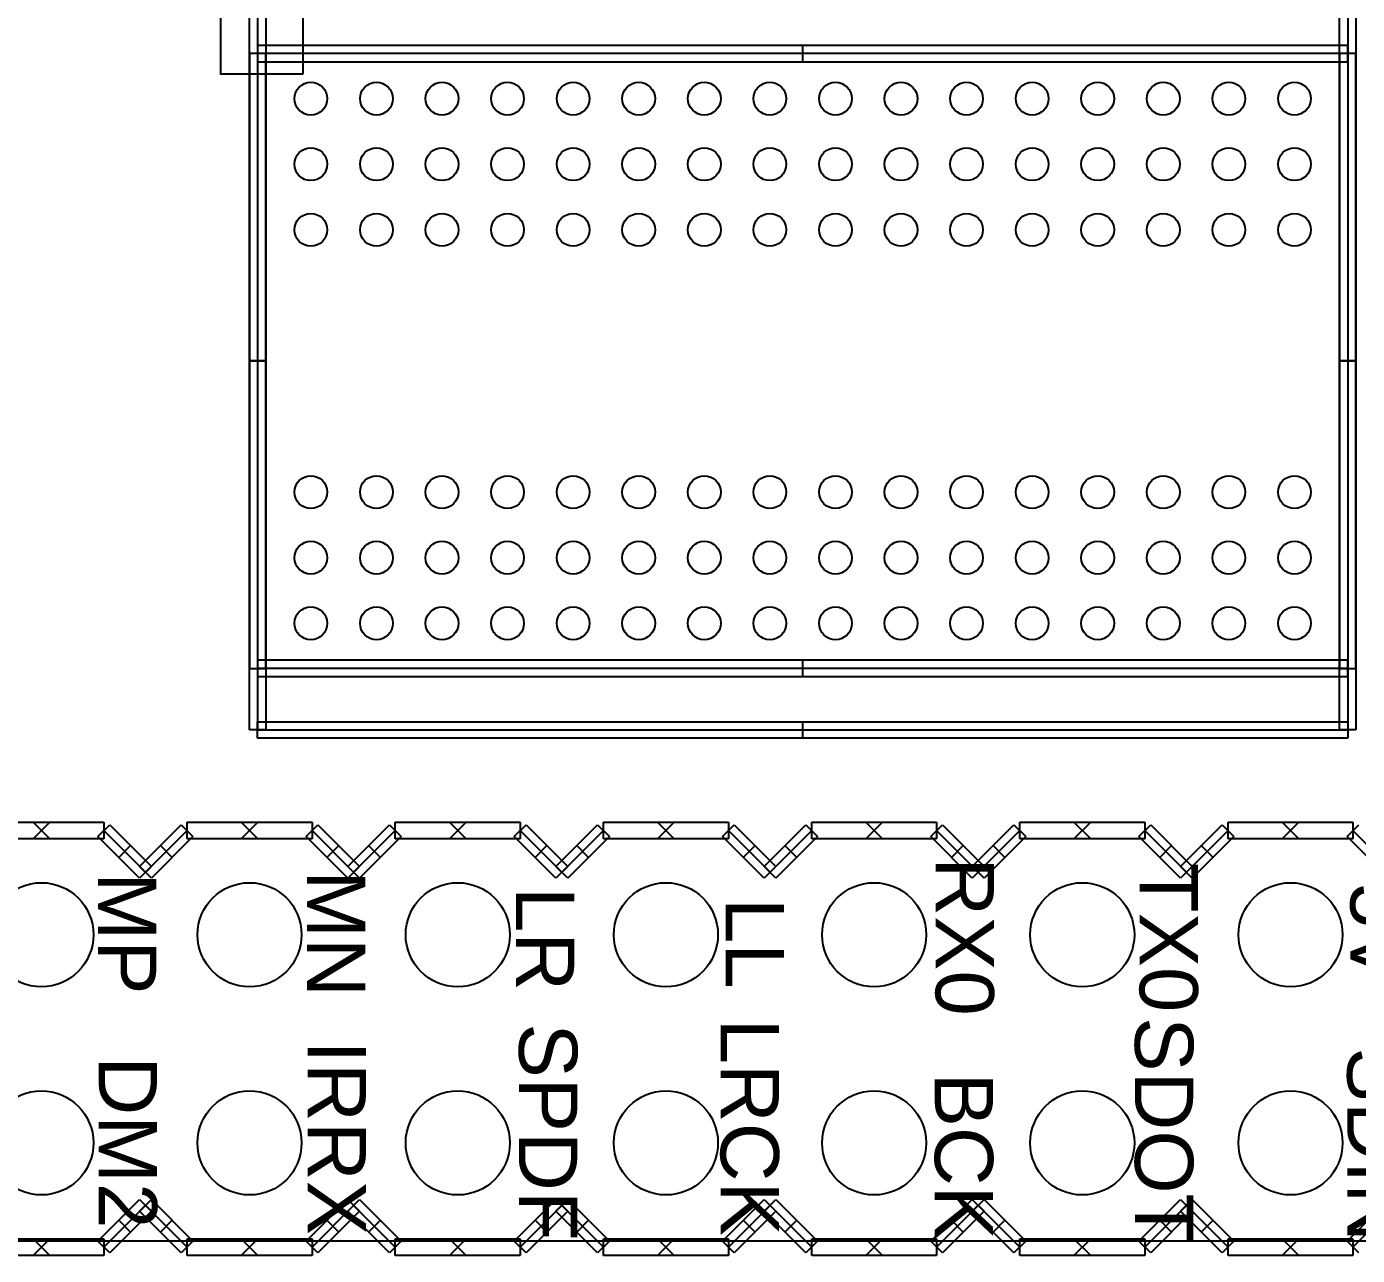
# Model space of a CAD drawing. Header units: millimetres. Extents: x -2.4 to 49.8, y -2.2 to 46.
# Drawn here: x 16.01 to 32.25, y -0.17 to 14.82 of the extents above; entities that cross this region are included whole.
import ezdxf

# ---------------------------------------------------------------- set-up
doc = ezdxf.new("R2010")
doc.units = ezdxf.units.MM
doc.header["$MEASUREMENT"] = 0
for name, color, linetype in [('BOT', 7, 'Continuous'), ('OUT', 7, 'Continuous'), ('SILK-BOT', 7, 'Continuous'), ('SILK-TOP', 7, 'Continuous'), ('TOP', 7, 'Continuous')]:
    doc.layers.add(name, color=color, linetype=linetype)

msp = doc.modelspace()

# ---------------------------------------------------------------- linework, layer by layer
at = {"layer": 'BOT'}
for centre, radius in [((19.478, 13.939), 0.2), ((20.278, 13.939), 0.2), ((21.078, 13.939), 0.2), ((21.878, 13.939), 0.2), ((22.678, 13.939), 0.2), ((23.478, 13.939), 0.2), ((24.278, 13.939), 0.2), ((25.078, 13.939), 0.2), ((25.878, 13.939), 0.2), ((26.678, 13.939), 0.2), ((27.478, 13.939), 0.2), ((28.278, 13.939), 0.2), ((29.078, 13.939), 0.2), ((29.878, 13.939), 0.2), ((30.678, 13.939), 0.2), ((31.478, 13.939), 0.2), ((19.478, 13.139), 0.2), ((20.278, 13.139), 0.2), ((21.078, 13.139), 0.2), ((21.878, 13.139), 0.2), ((22.678, 13.139), 0.2), ((23.478, 13.139), 0.2), ((24.278, 13.139), 0.2), ((25.078, 13.139), 0.2), ((25.878, 13.139), 0.2), ((26.678, 13.139), 0.2), ((27.478, 13.139), 0.2), ((28.278, 13.139), 0.2), ((29.078, 13.139), 0.2), ((29.878, 13.139), 0.2), ((30.678, 13.139), 0.2), ((31.478, 13.139), 0.2), ((19.478, 12.339), 0.2), ((20.278, 12.339), 0.2), ((21.078, 12.339), 0.2), ((21.878, 12.339), 0.2), ((22.678, 12.339), 0.2), ((23.478, 12.339), 0.2), ((24.278, 12.339), 0.2), ((25.078, 12.339), 0.2), ((25.878, 12.339), 0.2), ((26.678, 12.339), 0.2), ((27.478, 12.339), 0.2), ((28.278, 12.339), 0.2), ((29.078, 12.339), 0.2), ((29.878, 12.339), 0.2), ((30.678, 12.339), 0.2), ((31.478, 12.339), 0.2), ((19.478, 9.139), 0.2), ((20.278, 9.139), 0.2), ((21.078, 9.139), 0.2), ((21.878, 9.139), 0.2), ((22.678, 9.139), 0.2), ((23.478, 9.139), 0.2), ((24.278, 9.139), 0.2), ((25.078, 9.139), 0.2), ((25.878, 9.139), 0.2), ((26.678, 9.139), 0.2), ((27.478, 9.139), 0.2), ((28.278, 9.139), 0.2), ((29.078, 9.139), 0.2), ((29.878, 9.139), 0.2), ((30.678, 9.139), 0.2), ((31.478, 9.139), 0.2), ((19.478, 8.339), 0.2), ((20.278, 8.339), 0.2), ((21.078, 8.339), 0.2), ((21.878, 8.339), 0.2), ((22.678, 8.339), 0.2), ((23.478, 8.339), 0.2), ((24.278, 8.339), 0.2), ((25.078, 8.339), 0.2), ((25.878, 8.339), 0.2), ((26.678, 8.339), 0.2), ((27.478, 8.339), 0.2), ((28.278, 8.339), 0.2), ((29.078, 8.339), 0.2), ((29.878, 8.339), 0.2), ((30.678, 8.339), 0.2), ((31.478, 8.339), 0.2), ((19.478, 7.539), 0.2), ((20.278, 7.539), 0.2), ((21.078, 7.539), 0.2), ((21.878, 7.539), 0.2), ((22.678, 7.539), 0.2), ((23.478, 7.539), 0.2), ((24.278, 7.539), 0.2), ((25.078, 7.539), 0.2), ((25.878, 7.539), 0.2), ((26.678, 7.539), 0.2), ((27.478, 7.539), 0.2), ((28.278, 7.539), 0.2), ((29.078, 7.539), 0.2), ((29.878, 7.539), 0.2), ((30.678, 7.539), 0.2), ((31.478, 7.539), 0.2), ((16.19, 3.74), 0.635), ((18.73, 3.74), 0.635), ((21.27, 3.74), 0.635), ((23.81, 3.74), 0.635), ((26.35, 3.74), 0.635), ((28.89, 3.74), 0.635), ((31.43, 3.74), 0.635), ((16.19, 1.2), 0.635), ((18.73, 1.2), 0.635), ((21.27, 1.2), 0.635), ((23.81, 1.2), 0.635), ((26.35, 1.2), 0.635), ((28.89, 1.2), 0.635), ((31.43, 1.2), 0.635)]:
    msp.add_circle(centre, radius, dxfattribs=at)
at = {"layer": 'OUT'}
msp.add_lwpolyline([(0, 2.3), (0, 37.7, -0.414213), (2.3, 40), (37.7, 40, -0.414213), (40, 37.7), (40, 2.3, -0.414213), (37.7, 0), (2.3, 0, -0.414212), (0, 2.3)], format="xyb", dxfattribs=at)
at = {"layer": 'SILK-BOT'}
for p, q in [((18.728, 6.239), (18.728, 15.239)), ((18.828, 15.239), (18.828, 6.239)), ((18.928, 15.239), (18.928, 6.239)), ((32.028, 6.239), (32.028, 15.239)), ((32.128, 15.239), (32.128, 6.239)), ((32.228, 15.239), (32.228, 6.239)), ((18.928, 14.489), (18.728, 14.489)), ((18.728, 14.489), (18.728, 6.989)), ((18.828, 14.589), (18.828, 14.389)), ((32.128, 14.589), (18.828, 14.589)), ((18.828, 14.489), (18.828, 6.989)), ((32.128, 14.489), (18.828, 14.489)), ((18.928, 6.989), (18.928, 14.489)), ((25.478, 14.589), (25.478, 14.389)), ((32.228, 14.489), (32.028, 14.489)), ((32.028, 14.489), (32.028, 6.989)), ((32.128, 14.389), (32.128, 14.589)), ((32.128, 14.489), (32.128, 6.989)), ((32.228, 6.989), (32.228, 14.489)), ((18.828, 14.389), (32.128, 14.389)), ((18.928, 10.739), (18.728, 10.739)), ((18.728, 10.739), (18.928, 10.739)), ((32.228, 10.739), (32.028, 10.739)), ((32.028, 10.739), (32.228, 10.739)), ((18.728, 6.989), (18.928, 6.989)), ((32.128, 7.089), (18.828, 7.089)), ((18.828, 7.089), (18.828, 6.889)), ((32.128, 6.989), (18.828, 6.989)), ((25.478, 7.089), (25.478, 6.889)), ((32.028, 6.989), (32.228, 6.989)), ((32.128, 6.889), (32.128, 7.089)), ((18.828, 6.889), (32.128, 6.889)), ((18.828, 6.139), (18.828, 6.339)), ((18.828, 6.339), (32.128, 6.339)), ((25.478, 6.339), (25.478, 6.139)), ((32.128, 6.339), (32.128, 6.139)), ((18.928, 6.239), (18.728, 6.239)), ((18.828, 6.239), (32.128, 6.239)), ((32.228, 6.239), (32.028, 6.239)), ((32.128, 6.139), (18.828, 6.139))]:
    msp.add_line(p, q, dxfattribs=at)
msp.add_lwpolyline([(19.378, 14.239), (18.378, 14.239), (18.378, 15.739), (19.378, 15.739), (19.378, 14.239)], dxfattribs=at)
at = {"layer": 'SILK-TOP'}
for p, q in [((15.428, 5.112), (16.952, 5.112)), ((16.292, 4.908), (16.088, 5.112)), ((16.292, 5.112), (16.088, 4.908)), ((16.88, 4.938), (17.024, 5.082)), ((16.952, 5.112), (16.952, 4.908)), ((17.024, 5.082), (17.532, 4.574)), ((17.388, 4.574), (17.896, 5.082)), ((17.896, 5.082), (18.04, 4.938)), ((17.968, 4.908), (17.968, 5.112)), ((17.968, 5.112), (19.492, 5.112)), ((18.832, 4.908), (18.628, 5.112)), ((18.832, 5.112), (18.628, 4.908)), ((19.42, 4.938), (19.564, 5.082)), ((19.492, 5.112), (19.492, 4.908)), ((19.564, 5.082), (20.072, 4.574)), ((19.928, 4.574), (20.436, 5.082)), ((20.436, 5.082), (20.58, 4.938)), ((20.508, 4.908), (20.508, 5.112)), ((20.508, 5.112), (22.032, 5.112)), ((21.372, 4.908), (21.168, 5.112)), ((21.372, 5.112), (21.168, 4.908)), ((21.96, 4.938), (22.104, 5.082)), ((22.032, 5.112), (22.032, 4.908)), ((22.104, 5.082), (22.612, 4.574)), ((22.468, 4.574), (22.976, 5.082)), ((22.976, 5.082), (23.12, 4.938)), ((23.048, 4.908), (23.048, 5.112)), ((23.048, 5.112), (24.572, 5.112)), ((23.912, 4.908), (23.708, 5.112)), ((23.912, 5.112), (23.708, 4.908)), ((24.5, 4.938), (24.644, 5.082)), ((24.572, 5.112), (24.572, 4.908)), ((24.644, 5.082), (25.152, 4.574)), ((25.008, 4.574), (25.516, 5.082)), ((25.516, 5.082), (25.66, 4.938)), ((25.588, 4.908), (25.588, 5.112)), ((25.588, 5.112), (27.112, 5.112)), ((26.452, 4.908), (26.248, 5.112)), ((26.452, 5.112), (26.248, 4.908)), ((27.04, 4.938), (27.184, 5.082)), ((27.112, 5.112), (27.112, 4.908)), ((27.184, 5.082), (27.692, 4.574)), ((27.548, 4.574), (28.056, 5.082)), ((28.056, 5.082), (28.2, 4.938)), ((28.128, 4.908), (28.128, 5.112)), ((28.128, 5.112), (29.652, 5.112)), ((28.992, 4.908), (28.788, 5.112)), ((28.992, 5.112), (28.788, 4.908)), ((29.58, 4.938), (29.724, 5.082)), ((29.652, 5.112), (29.652, 4.908)), ((29.724, 5.082), (30.232, 4.574)), ((30.088, 4.574), (30.596, 5.082)), ((30.596, 5.082), (30.74, 4.938)), ((30.668, 4.908), (30.668, 5.112)), ((30.668, 5.112), (32.192, 5.112)), ((31.532, 4.908), (31.328, 5.112)), ((31.532, 5.112), (31.328, 4.908)), ((32.12, 4.938), (32.264, 5.082)), ((32.192, 5.112), (32.192, 4.908)), ((16.952, 4.908), (15.428, 4.908)), ((17.388, 4.43), (16.88, 4.938)), ((17.46, 4.502), (16.952, 5.01)), ((17.968, 5.01), (17.46, 4.502)), ((18.04, 4.938), (17.532, 4.43)), ((19.492, 4.908), (17.968, 4.908)), ((19.928, 4.43), (19.42, 4.938)), ((20, 4.502), (19.492, 5.01)), ((20.508, 5.01), (20, 4.502)), ((20.58, 4.938), (20.072, 4.43)), ((22.032, 4.908), (20.508, 4.908)), ((22.468, 4.43), (21.96, 4.938)), ((22.54, 4.502), (22.032, 5.01)), ((23.048, 5.01), (22.54, 4.502)), ((23.12, 4.938), (22.612, 4.43)), ((24.572, 4.908), (23.048, 4.908)), ((25.008, 4.43), (24.5, 4.938)), ((25.08, 4.502), (24.572, 5.01)), ((25.588, 5.01), (25.08, 4.502)), ((25.66, 4.938), (25.152, 4.43)), ((27.112, 4.908), (25.588, 4.908)), ((27.548, 4.43), (27.04, 4.938)), ((27.62, 4.502), (27.112, 5.01)), ((28.128, 5.01), (27.62, 4.502)), ((28.2, 4.938), (27.692, 4.43)), ((29.652, 4.908), (28.128, 4.908)), ((30.088, 4.43), (29.58, 4.938)), ((30.16, 4.502), (29.652, 5.01)), ((30.668, 5.01), (30.16, 4.502)), ((30.74, 4.938), (30.232, 4.43)), ((32.192, 4.908), (30.668, 4.908)), ((32.628, 4.43), (32.12, 4.938)), ((32.7, 4.502), (32.192, 5.01)), ((17.278, 4.828), (17.134, 4.684)), ((17.786, 4.684), (17.642, 4.828)), ((19.818, 4.828), (19.674, 4.684)), ((20.326, 4.684), (20.182, 4.828)), ((22.358, 4.828), (22.214, 4.684)), ((22.866, 4.684), (22.722, 4.828)), ((24.898, 4.828), (24.754, 4.684)), ((25.406, 4.684), (25.262, 4.828)), ((27.438, 4.828), (27.294, 4.684)), ((27.946, 4.684), (27.802, 4.828)), ((29.978, 4.828), (29.834, 4.684)), ((30.486, 4.684), (30.342, 4.828)), ((17.532, 4.574), (17.388, 4.43)), ((17.532, 4.43), (17.388, 4.574)), ((20.072, 4.574), (19.928, 4.43)), ((20.072, 4.43), (19.928, 4.574)), ((22.612, 4.574), (22.468, 4.43)), ((22.612, 4.43), (22.468, 4.574)), ((25.152, 4.574), (25.008, 4.43)), ((25.152, 4.43), (25.008, 4.574)), ((27.692, 4.574), (27.548, 4.43)), ((27.692, 4.43), (27.548, 4.574)), ((30.232, 4.574), (30.088, 4.43)), ((30.232, 4.43), (30.088, 4.574)), ((16.88, 0.002), (17.388, 0.51)), ((17.388, 0.366), (17.532, 0.51)), ((17.388, 0.51), (17.532, 0.366)), ((17.532, 0.51), (18.04, 0.002)), ((19.42, 0.002), (19.928, 0.51)), ((19.928, 0.366), (20.072, 0.51)), ((19.928, 0.51), (20.072, 0.366)), ((20.072, 0.51), (20.58, 0.002)), ((21.96, 0.002), (22.468, 0.51)), ((22.468, 0.366), (22.612, 0.51)), ((22.468, 0.51), (22.612, 0.366)), ((22.612, 0.51), (23.12, 0.002)), ((24.5, 0.002), (25.008, 0.51)), ((25.008, 0.366), (25.152, 0.51)), ((25.008, 0.51), (25.152, 0.366)), ((25.152, 0.51), (25.66, 0.002)), ((27.04, 0.002), (27.548, 0.51)), ((27.548, 0.366), (27.692, 0.51)), ((27.548, 0.51), (27.692, 0.366)), ((27.692, 0.51), (28.2, 0.002)), ((29.58, 0.002), (30.088, 0.51)), ((30.088, 0.366), (30.232, 0.51)), ((30.088, 0.51), (30.232, 0.366)), ((30.232, 0.51), (30.74, 0.002)), ((32.12, 0.002), (32.628, 0.51)), ((16.952, -0.07), (17.46, 0.438)), ((17.532, 0.366), (17.024, -0.142)), ((17.896, -0.142), (17.388, 0.366)), ((17.46, 0.438), (17.968, -0.07)), ((19.492, -0.07), (20, 0.438)), ((20.072, 0.366), (19.564, -0.142)), ((20.436, -0.142), (19.928, 0.366)), ((20, 0.438), (20.508, -0.07)), ((22.032, -0.07), (22.54, 0.438)), ((22.612, 0.366), (22.104, -0.142)), ((22.976, -0.142), (22.468, 0.366)), ((22.54, 0.438), (23.048, -0.07)), ((24.572, -0.07), (25.08, 0.438)), ((25.152, 0.366), (24.644, -0.142)), ((25.516, -0.142), (25.008, 0.366)), ((25.08, 0.438), (25.588, -0.07)), ((27.112, -0.07), (27.62, 0.438)), ((27.692, 0.366), (27.184, -0.142)), ((28.056, -0.142), (27.548, 0.366)), ((27.62, 0.438), (28.128, -0.07)), ((29.652, -0.07), (30.16, 0.438)), ((30.232, 0.366), (29.724, -0.142)), ((30.596, -0.142), (30.088, 0.366)), ((30.16, 0.438), (30.668, -0.07)), ((32.192, -0.07), (32.7, 0.438)), ((17.134, 0.256), (17.278, 0.112)), ((17.642, 0.112), (17.786, 0.256)), ((19.674, 0.256), (19.818, 0.112)), ((20.182, 0.112), (20.326, 0.256)), ((22.214, 0.256), (22.358, 0.112)), ((22.722, 0.112), (22.866, 0.256)), ((24.754, 0.256), (24.898, 0.112)), ((25.262, 0.112), (25.406, 0.256)), ((27.294, 0.256), (27.438, 0.112)), ((27.802, 0.112), (27.946, 0.256)), ((29.834, 0.256), (29.978, 0.112)), ((30.342, 0.112), (30.486, 0.256)), ((15.428, 0.032), (16.952, 0.032)), ((16.088, 0.032), (16.292, -0.172)), ((16.088, -0.172), (16.292, 0.032)), ((17.024, -0.142), (16.88, 0.002)), ((16.952, 0.032), (16.952, -0.172)), ((18.04, 0.002), (17.896, -0.142)), ((17.968, -0.172), (17.968, 0.032)), ((17.968, 0.032), (19.492, 0.032)), ((18.628, 0.032), (18.832, -0.172)), ((18.628, -0.172), (18.832, 0.032)), ((19.564, -0.142), (19.42, 0.002)), ((19.492, 0.032), (19.492, -0.172)), ((20.58, 0.002), (20.436, -0.142)), ((20.508, -0.172), (20.508, 0.032)), ((20.508, 0.032), (22.032, 0.032)), ((21.168, 0.032), (21.372, -0.172)), ((21.168, -0.172), (21.372, 0.032)), ((22.104, -0.142), (21.96, 0.002)), ((22.032, 0.032), (22.032, -0.172)), ((23.12, 0.002), (22.976, -0.142)), ((23.048, -0.172), (23.048, 0.032)), ((23.048, 0.032), (24.572, 0.032)), ((23.708, 0.032), (23.912, -0.172)), ((23.708, -0.172), (23.912, 0.032)), ((24.644, -0.142), (24.5, 0.002)), ((24.572, 0.032), (24.572, -0.172)), ((25.66, 0.002), (25.516, -0.142)), ((25.588, -0.172), (25.588, 0.032)), ((25.588, 0.032), (27.112, 0.032)), ((26.248, 0.032), (26.452, -0.172)), ((26.248, -0.172), (26.452, 0.032)), ((27.184, -0.142), (27.04, 0.002)), ((27.112, 0.032), (27.112, -0.172)), ((28.2, 0.002), (28.056, -0.142)), ((28.128, -0.172), (28.128, 0.032)), ((28.128, 0.032), (29.652, 0.032)), ((28.788, 0.032), (28.992, -0.172)), ((28.788, -0.172), (28.992, 0.032)), ((29.724, -0.142), (29.58, 0.002)), ((29.652, 0.032), (29.652, -0.172)), ((30.74, 0.002), (30.596, -0.142)), ((30.668, -0.172), (30.668, 0.032)), ((30.668, 0.032), (32.192, 0.032)), ((31.328, 0.032), (31.532, -0.172)), ((31.328, -0.172), (31.532, 0.032)), ((32.264, -0.142), (32.12, 0.002)), ((32.192, 0.032), (32.192, -0.172)), ((16.952, -0.172), (15.428, -0.172)), ((19.492, -0.172), (17.968, -0.172)), ((22.032, -0.172), (20.508, -0.172)), ((24.572, -0.172), (23.048, -0.172)), ((27.112, -0.172), (25.588, -0.172)), ((29.652, -0.172), (28.128, -0.172)), ((32.192, -0.172), (30.668, -0.172))]:
    msp.add_line(p, q, dxfattribs=at)
at = {"layer": 'TOP'}
for centre in [(16.19, 3.74), (18.73, 3.74), (21.27, 3.74), (23.81, 3.74), (26.35, 3.74), (28.89, 3.74), (31.43, 3.74), (16.19, 1.2), (18.73, 1.2), (21.27, 1.2), (23.81, 1.2), (26.35, 1.2), (28.89, 1.2), (31.43, 1.2)]:
    msp.add_circle(centre, 0.635, dxfattribs=at)

# ---------------------------------------------------------------- texts
at = {"layer": 'SILK-BOT', "char_height": 0.7112, "attachment_point": 7, "rotation": 270, "line_spacing_factor": 0.963855}
for s, insert, width in [('\\fArial;RX0', (27.09, 4.684), 2.50634), ('\\fArial;TX0', (29.579, 4.616), 2.45064), ('\\fArial;MP', (16.88, 4.501), 2.0779), ('\\fArial;MN', (19.43, 4.527), 2.09933), ('\\fArial;LR', (21.98, 4.323), 1.88511), ('\\fArial;5V', (32.15, 4.372), 1.88939), ('\\fArial;LL', (24.54, 4.187), 1.70945), ('\\fArial;SPDF', (22.007, 2.658), 3.24753), ('\\fArial;LRCK', (24.467, 2.717), 3.26895), ('\\fArial;SDOT', (29.522, 2.734), 3.38463), ('\\fArial;IRRX', (19.438, 2.45), 2.97333), ('\\fArial;SDIN', (32.112, 2.364), 2.93906), ('\\fArial;DM2', (16.89, 2.256), 2.66057), ('\\fArial;BCK', (27.08, 2.058), 2.66486)]:
    msp.add_mtext(s, dxfattribs=dict(at, insert=insert, width=width))

doc.saveas('drawing.dxf')
